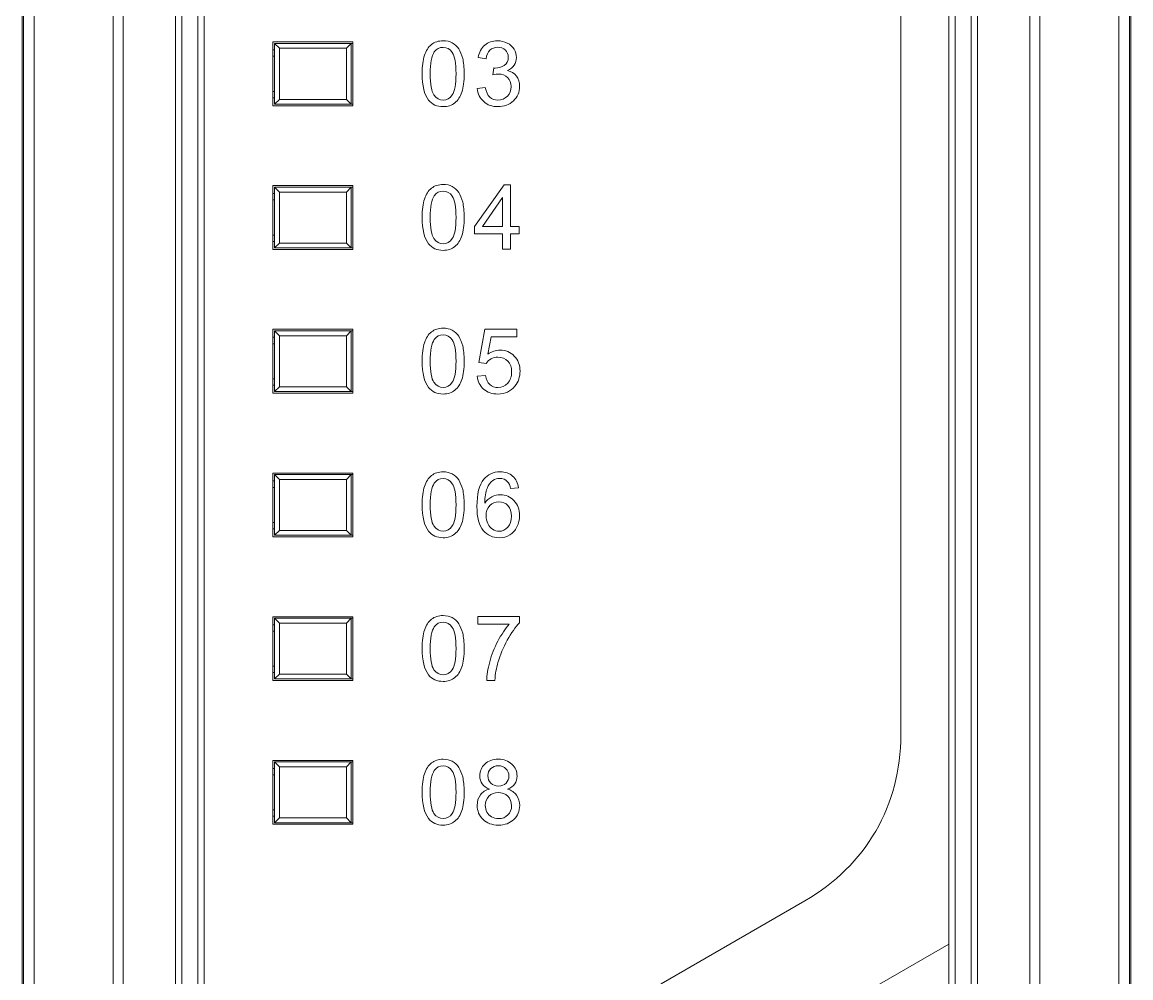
# Model space of a CAD drawing. Header units: millimetres. Extents: x 33157 to 59611, y -29750 to 1750.
# Drawn here: x 53865.92 to 53900.62, y -1940.39 to -1910.46 of the extents above; entities that cross this region are included whole.
import ezdxf

# ---------------------------------------------------------------- set-up
doc = ezdxf.new("R2010")
doc.units = ezdxf.units.MM
doc.layers.add('layer 1', color=7, linetype='Continuous', lineweight=18)

msp = doc.modelspace()

# ---------------------------------------------------------------- linework, layer by layer
at = {"layer": 'layer 1', "lineweight": 9}
for p, q in [((53865.916, -1882.832), (53865.916, -1981.332)), ((53900.616, -1882.832), (53900.616, -1981.332)), ((53865.954, -1883.496), (53865.954, -1980.668)), ((53866.296, -1883.496), (53866.296, -1980.668)), ((53900.237, -1883.496), (53900.237, -1980.668)), ((53900.579, -1883.496), (53900.579, -1980.668)), ((53868.763, -1887.813), (53868.763, -1976.351)), ((53869.079, -1887.813), (53869.079, -1976.351)), ((53897.454, -1887.813), (53897.454, -1976.351)), ((53897.77, -1887.813), (53897.77, -1976.351)), ((53870.716, -1888.082), (53870.716, -1976.082)), ((53870.916, -1888.082), (53870.916, -1976.082)), ((53871.416, -1888.082), (53871.416, -1976.082)), ((53871.616, -1888.082), (53871.616, -1976.082)), ((53894.916, -1888.082), (53894.916, -1976.082)), ((53895.116, -1888.082), (53895.116, -1976.082)), ((53895.616, -1888.082), (53895.616, -1976.082)), ((53895.816, -1888.082), (53895.816, -1976.082)), ((53873.766, -1911.082), (53873.766, -1913.082)), ((53873.816, -1911.132), (53873.816, -1913.032)), ((53876.216, -1911.132), (53876.216, -1913.032)), ((53876.266, -1911.082), (53876.266, -1913.082)), ((53873.966, -1911.282), (53873.966, -1912.882)), ((53876.066, -1911.282), (53876.066, -1912.882)), ((53873.766, -1915.582), (53873.766, -1917.582)), ((53873.816, -1915.632), (53873.816, -1917.532)), ((53873.966, -1915.782), (53873.966, -1917.382)), ((53876.066, -1915.782), (53876.066, -1917.382)), ((53876.216, -1915.632), (53876.216, -1917.532)), ((53876.266, -1915.582), (53876.266, -1917.582)), ((53873.766, -1920.082), (53873.766, -1922.082)), ((53873.816, -1920.132), (53873.816, -1922.032)), ((53873.966, -1920.282), (53873.966, -1921.882)), ((53876.066, -1920.282), (53876.066, -1921.882)), ((53876.216, -1920.132), (53876.216, -1922.032)), ((53876.266, -1920.082), (53876.266, -1922.082)), ((53873.766, -1924.582), (53873.766, -1926.582)), ((53873.816, -1924.632), (53873.816, -1926.532)), ((53873.966, -1924.782), (53873.966, -1926.382)), ((53876.066, -1924.782), (53876.066, -1926.382)), ((53876.216, -1924.632), (53876.216, -1926.532)), ((53876.266, -1924.582), (53876.266, -1926.582)), ((53873.766, -1929.082), (53873.766, -1931.082)), ((53873.816, -1929.132), (53873.816, -1931.032)), ((53873.966, -1929.282), (53873.966, -1930.882)), ((53876.066, -1929.282), (53876.066, -1930.882)), ((53876.216, -1929.132), (53876.216, -1931.032)), ((53876.266, -1929.082), (53876.266, -1931.082)), ((53873.766, -1933.582), (53873.766, -1935.582)), ((53873.816, -1933.632), (53873.816, -1935.532)), ((53873.966, -1933.782), (53873.966, -1935.382)), ((53876.066, -1933.782), (53876.066, -1935.382)), ((53876.216, -1933.632), (53876.216, -1935.532)), ((53876.266, -1933.582), (53876.266, -1935.582))]:
    msp.add_line(p, q, dxfattribs=at)
at = {"layer": 'layer 1'}
for points, knots in [([(53893.417, -1887.782), (53893.417, -1887.782), (53894.616, -1887.782), (53894.616, -1887.782), (53894.782, -1887.782), (53894.917, -1887.917), (53894.917, -1888.082), (53894.917, -1888.082), (53894.917, -1939.339), (53894.917, -1939.339), (53894.917, -1939.339), (53885.917, -1944.535), (53885.917, -1944.535), (53885.917, -1944.535), (53885.917, -1940.577), (53885.917, -1940.577), (53885.917, -1940.577), (53890.417, -1937.979), (53890.417, -1937.979), (53892.325, -1936.878), (53893.417, -1934.986), (53893.417, -1932.783), (53893.417, -1932.783), (53893.417, -1887.782), (53893.417, -1887.782)], [0, 0, 0, 0, 142131.698634, 142131.698634, 142131.698634, 284263.397267, 284263.397267, 284263.397267, 426395.095901, 426395.095901, 426395.095901, 568526.794534, 568526.794534, 568526.794534, 710658.493168, 710658.493168, 710658.493168, 852790.191801, 852790.191801, 852790.191801, 994921.890435, 994921.890435, 994921.890435, 1137053.589069, 1137053.589069, 1137053.589069, 1137053.589069]), ([(53878.435, -1912.078), (53878.435, -1911.839), (53878.459, -1911.646), (53878.508, -1911.501), (53878.558, -1911.354), (53878.63, -1911.242), (53878.727, -1911.163), (53878.824, -1911.085), (53878.946, -1911.046), (53879.092, -1911.046), (53879.201, -1911.046), (53879.296, -1911.067), (53879.378, -1911.111), (53879.46, -1911.155), (53879.527, -1911.218), (53879.58, -1911.3), (53879.633, -1911.382), (53879.674, -1911.482), (53879.704, -1911.6), (53879.735, -1911.718), (53879.75, -1911.878), (53879.75, -1912.078), (53879.75, -1912.315), (53879.725, -1912.507), (53879.677, -1912.653), (53879.629, -1912.799), (53879.556, -1912.911), (53879.459, -1912.99), (53879.362, -1913.069), (53879.24, -1913.109), (53879.092, -1913.109), (53878.898, -1913.109), (53878.745, -1913.04), (53878.634, -1912.901), (53878.501, -1912.732), (53878.435, -1912.457), (53878.435, -1912.078)], [0, 0, 0, 0, 138903.557073, 138903.557073, 138903.557073, 277807.114146, 277807.114146, 277807.114146, 416710.671219, 416710.671219, 416710.671219, 555614.228291, 555614.228291, 555614.228291, 694517.785364, 694517.785364, 694517.785364, 833421.342437, 833421.342437, 833421.342437, 972324.89951, 972324.89951, 972324.89951, 1111228.456583, 1111228.456583, 1111228.456583, 1250132.013656, 1250132.013656, 1250132.013656, 1389035.570728, 1389035.570728, 1389035.570728, 1527939.127801, 1527939.127801, 1527939.127801, 1666842.684874, 1666842.684874, 1666842.684874, 1666842.684874]), ([(53878.689, -1912.079), (53878.689, -1912.411), (53878.727, -1912.632), (53878.805, -1912.741), (53878.883, -1912.851), (53878.979, -1912.906), (53879.092, -1912.906), (53879.206, -1912.906), (53879.302, -1912.851), (53879.38, -1912.741), (53879.457, -1912.631), (53879.496, -1912.41), (53879.496, -1912.079), (53879.496, -1911.746), (53879.457, -1911.525), (53879.38, -1911.416), (53879.303, -1911.306), (53879.206, -1911.252), (53879.09, -1911.252), (53878.976, -1911.252), (53878.884, -1911.3), (53878.816, -1911.397), (53878.731, -1911.519), (53878.689, -1911.747), (53878.689, -1912.079)], [0, 0, 0, 0, 142136.987845, 142136.987845, 142136.987845, 284273.975691, 284273.975691, 284273.975691, 426410.963536, 426410.963536, 426410.963536, 568547.951381, 568547.951381, 568547.951381, 710684.939226, 710684.939226, 710684.939226, 852821.927072, 852821.927072, 852821.927072, 994958.914917, 994958.914917, 994958.914917, 1137095.902762, 1137095.902762, 1137095.902762, 1137095.902762]), ([(53880.161, -1912.539), (53880.161, -1912.539), (53880.41, -1912.505), (53880.41, -1912.505), (53880.438, -1912.646), (53880.486, -1912.748), (53880.554, -1912.81), (53880.623, -1912.872), (53880.706, -1912.903), (53880.806, -1912.903), (53880.923, -1912.903), (53881.022, -1912.862), (53881.102, -1912.781), (53881.182, -1912.701), (53881.222, -1912.6), (53881.222, -1912.481), (53881.222, -1912.367), (53881.185, -1912.273), (53881.11, -1912.199), (53881.036, -1912.125), (53880.942, -1912.088), (53880.826, -1912.088), (53880.779, -1912.088), (53880.721, -1912.097), (53880.651, -1912.115), (53880.651, -1912.115), (53880.679, -1911.898), (53880.679, -1911.898), (53880.695, -1911.9), (53880.709, -1911.901), (53880.719, -1911.901), (53880.825, -1911.901), (53880.92, -1911.873), (53881.005, -1911.818), (53881.09, -1911.763), (53881.132, -1911.678), (53881.132, -1911.564), (53881.132, -1911.473), (53881.101, -1911.398), (53881.039, -1911.338), (53880.978, -1911.279), (53880.898, -1911.249), (53880.801, -1911.249), (53880.704, -1911.249), (53880.624, -1911.28), (53880.559, -1911.341), (53880.495, -1911.402), (53880.453, -1911.494), (53880.435, -1911.616), (53880.435, -1911.616), (53880.187, -1911.571), (53880.187, -1911.571), (53880.217, -1911.404), (53880.286, -1911.275), (53880.394, -1911.183), (53880.501, -1911.091), (53880.635, -1911.046), (53880.795, -1911.046), (53880.905, -1911.046), (53881.006, -1911.069), (53881.099, -1911.117), (53881.192, -1911.164), (53881.263, -1911.228), (53881.312, -1911.31), (53881.362, -1911.392), (53881.386, -1911.478), (53881.386, -1911.57), (53881.386, -1911.657), (53881.362, -1911.736), (53881.316, -1911.807), (53881.269, -1911.879), (53881.199, -1911.936), (53881.108, -1911.978), (53881.227, -1912.005), (53881.32, -1912.063), (53881.386, -1912.15), (53881.452, -1912.236), (53881.485, -1912.345), (53881.485, -1912.476), (53881.485, -1912.652), (53881.42, -1912.802), (53881.292, -1912.925), (53881.163, -1913.048), (53881, -1913.109), (53880.804, -1913.109), (53880.626, -1913.109), (53880.479, -1913.056), (53880.362, -1912.95), (53880.244, -1912.844), (53880.178, -1912.707), (53880.161, -1912.539)], [0, 0, 0, 0, 135026.935471, 135026.935471, 135026.935471, 270053.870943, 270053.870943, 270053.870943, 405080.806414, 405080.806414, 405080.806414, 540107.741886, 540107.741886, 540107.741886, 675134.677357, 675134.677357, 675134.677357, 810161.612829, 810161.612829, 810161.612829, 945188.5483, 945188.5483, 945188.5483, 1080215.483772, 1080215.483772, 1080215.483772, 1215242.419243, 1215242.419243, 1215242.419243, 1350269.354715, 1350269.354715, 1350269.354715, 1485296.290186, 1485296.290186, 1485296.290186, 1620323.225658, 1620323.225658, 1620323.225658, 1755350.161129, 1755350.161129, 1755350.161129, 1890377.096601, 1890377.096601, 1890377.096601, 2025404.032072, 2025404.032072, 2025404.032072, 2160430.967543, 2160430.967543, 2160430.967543, 2295457.903015, 2295457.903015, 2295457.903015, 2430484.838486, 2430484.838486, 2430484.838486, 2565511.773958, 2565511.773958, 2565511.773958, 2700538.709429, 2700538.709429, 2700538.709429, 2835565.644901, 2835565.644901, 2835565.644901, 2970592.580372, 2970592.580372, 2970592.580372, 3105619.515844, 3105619.515844, 3105619.515844, 3240646.451315, 3240646.451315, 3240646.451315, 3375673.386787, 3375673.386787, 3375673.386787, 3510700.322258, 3510700.322258, 3510700.322258, 3645727.25773, 3645727.25773, 3645727.25773, 3780754.193201, 3780754.193201, 3780754.193201, 3915781.128673, 3915781.128673, 3915781.128673, 4050808.064144, 4050808.064144, 4050808.064144, 4050808.064144]), ([(53878.435, -1916.578), (53878.435, -1916.339), (53878.459, -1916.146), (53878.508, -1916.001), (53878.558, -1915.854), (53878.63, -1915.742), (53878.727, -1915.663), (53878.824, -1915.585), (53878.946, -1915.546), (53879.092, -1915.546), (53879.201, -1915.546), (53879.296, -1915.567), (53879.378, -1915.611), (53879.46, -1915.655), (53879.527, -1915.718), (53879.58, -1915.8), (53879.633, -1915.882), (53879.674, -1915.982), (53879.704, -1916.1), (53879.735, -1916.218), (53879.75, -1916.378), (53879.75, -1916.578), (53879.75, -1916.815), (53879.725, -1917.007), (53879.677, -1917.153), (53879.629, -1917.299), (53879.556, -1917.411), (53879.459, -1917.49), (53879.362, -1917.569), (53879.24, -1917.609), (53879.092, -1917.609), (53878.898, -1917.609), (53878.745, -1917.54), (53878.634, -1917.401), (53878.501, -1917.232), (53878.435, -1916.957), (53878.435, -1916.578)], [0, 0, 0, 0, 138909.533785, 138909.533785, 138909.533785, 277819.06757, 277819.06757, 277819.06757, 416728.601355, 416728.601355, 416728.601355, 555638.13514, 555638.13514, 555638.13514, 694547.668925, 694547.668925, 694547.668925, 833457.20271, 833457.20271, 833457.20271, 972366.736495, 972366.736495, 972366.736495, 1111276.27028, 1111276.27028, 1111276.27028, 1250185.804065, 1250185.804065, 1250185.804065, 1389095.33785, 1389095.33785, 1389095.33785, 1528004.871635, 1528004.871635, 1528004.871635, 1666914.40542, 1666914.40542, 1666914.40542, 1666914.40542]), ([(53878.689, -1916.579), (53878.689, -1916.911), (53878.727, -1917.132), (53878.805, -1917.241), (53878.883, -1917.351), (53878.979, -1917.406), (53879.092, -1917.406), (53879.206, -1917.406), (53879.302, -1917.351), (53879.38, -1917.241), (53879.457, -1917.131), (53879.496, -1916.91), (53879.496, -1916.579), (53879.496, -1916.246), (53879.457, -1916.025), (53879.38, -1915.916), (53879.303, -1915.806), (53879.206, -1915.752), (53879.09, -1915.752), (53878.976, -1915.752), (53878.884, -1915.8), (53878.816, -1915.897), (53878.731, -1916.019), (53878.689, -1916.247), (53878.689, -1916.579)], [0, 0, 0, 0, 142143.104072, 142143.104072, 142143.104072, 284286.208144, 284286.208144, 284286.208144, 426429.312216, 426429.312216, 426429.312216, 568572.416288, 568572.416288, 568572.416288, 710715.52036, 710715.52036, 710715.52036, 852858.624432, 852858.624432, 852858.624432, 995001.728504, 995001.728504, 995001.728504, 1137144.832576, 1137144.832576, 1137144.832576, 1137144.832576]), ([(53880.954, -1917.575), (53880.954, -1917.575), (53880.954, -1917.092), (53880.954, -1917.092), (53880.954, -1917.092), (53880.077, -1917.092), (53880.077, -1917.092), (53880.077, -1917.092), (53880.077, -1916.864), (53880.077, -1916.864), (53880.077, -1916.864), (53880.999, -1915.554), (53880.999, -1915.554), (53880.999, -1915.554), (53881.203, -1915.554), (53881.203, -1915.554), (53881.203, -1915.554), (53881.203, -1916.864), (53881.203, -1916.864), (53881.203, -1916.864), (53881.476, -1916.864), (53881.476, -1916.864), (53881.476, -1916.864), (53881.476, -1917.092), (53881.476, -1917.092), (53881.476, -1917.092), (53881.203, -1917.092), (53881.203, -1917.092), (53881.203, -1917.092), (53881.203, -1917.575), (53881.203, -1917.575), (53881.203, -1917.575), (53880.954, -1917.575), (53880.954, -1917.575)], [0, 0, 0, 0, 139412.540871, 139412.540871, 139412.540871, 278825.081742, 278825.081742, 278825.081742, 418237.622612, 418237.622612, 418237.622612, 557650.163483, 557650.163483, 557650.163483, 697062.704354, 697062.704354, 697062.704354, 836475.245225, 836475.245225, 836475.245225, 975887.786095, 975887.786095, 975887.786095, 1115300.326966, 1115300.326966, 1115300.326966, 1254712.867837, 1254712.867837, 1254712.867837, 1394125.408708, 1394125.408708, 1394125.408708, 1533537.949578, 1533537.949578, 1533537.949578, 1533537.949578]), ([(53880.954, -1916.864), (53880.954, -1916.864), (53880.954, -1915.955), (53880.954, -1915.955), (53880.954, -1915.955), (53880.321, -1916.864), (53880.321, -1916.864), (53880.321, -1916.864), (53880.954, -1916.864), (53880.954, -1916.864)], [0, 0, 0, 0, 157988.131247, 157988.131247, 157988.131247, 315976.262494, 315976.262494, 315976.262494, 473964.393741, 473964.393741, 473964.393741, 473964.393741]), ([(53878.435, -1921.078), (53878.435, -1920.839), (53878.459, -1920.646), (53878.508, -1920.501), (53878.558, -1920.354), (53878.63, -1920.242), (53878.727, -1920.163), (53878.824, -1920.085), (53878.946, -1920.046), (53879.092, -1920.046), (53879.201, -1920.046), (53879.296, -1920.067), (53879.378, -1920.111), (53879.46, -1920.155), (53879.527, -1920.218), (53879.58, -1920.3), (53879.633, -1920.382), (53879.674, -1920.482), (53879.704, -1920.6), (53879.735, -1920.718), (53879.75, -1920.878), (53879.75, -1921.078), (53879.75, -1921.315), (53879.725, -1921.507), (53879.677, -1921.653), (53879.629, -1921.799), (53879.556, -1921.911), (53879.459, -1921.99), (53879.362, -1922.069), (53879.24, -1922.109), (53879.092, -1922.109), (53878.898, -1922.109), (53878.745, -1922.04), (53878.634, -1921.901), (53878.501, -1921.732), (53878.435, -1921.457), (53878.435, -1921.078)], [0, 0, 0, 0, 138915.511137, 138915.511137, 138915.511137, 277831.022274, 277831.022274, 277831.022274, 416746.533411, 416746.533411, 416746.533411, 555662.044548, 555662.044548, 555662.044548, 694577.555684, 694577.555684, 694577.555684, 833493.066821, 833493.066821, 833493.066821, 972408.577958, 972408.577958, 972408.577958, 1111324.089095, 1111324.089095, 1111324.089095, 1250239.600232, 1250239.600232, 1250239.600232, 1389155.111369, 1389155.111369, 1389155.111369, 1528070.622506, 1528070.622506, 1528070.622506, 1666986.133643, 1666986.133643, 1666986.133643, 1666986.133643]), ([(53878.689, -1921.079), (53878.689, -1921.411), (53878.727, -1921.632), (53878.805, -1921.741), (53878.883, -1921.851), (53878.979, -1921.906), (53879.092, -1921.906), (53879.206, -1921.906), (53879.302, -1921.851), (53879.38, -1921.741), (53879.457, -1921.631), (53879.496, -1921.41), (53879.496, -1921.079), (53879.496, -1920.746), (53879.457, -1920.525), (53879.38, -1920.416), (53879.303, -1920.306), (53879.206, -1920.252), (53879.09, -1920.252), (53878.976, -1920.252), (53878.884, -1920.3), (53878.816, -1920.397), (53878.731, -1920.519), (53878.689, -1920.747), (53878.689, -1921.079)], [0, 0, 0, 0, 142149.220954, 142149.220954, 142149.220954, 284298.441909, 284298.441909, 284298.441909, 426447.662863, 426447.662863, 426447.662863, 568596.883817, 568596.883817, 568596.883817, 710746.104771, 710746.104771, 710746.104771, 852895.325726, 852895.325726, 852895.325726, 995044.54668, 995044.54668, 995044.54668, 1137193.767634, 1137193.767634, 1137193.767634, 1137193.767634]), ([(53880.161, -1921.544), (53880.161, -1921.544), (53880.421, -1921.525), (53880.421, -1921.525), (53880.44, -1921.651), (53880.485, -1921.746), (53880.554, -1921.81), (53880.624, -1921.874), (53880.709, -1921.906), (53880.809, -1921.906), (53880.93, -1921.906), (53881.031, -1921.86), (53881.114, -1921.771), (53881.196, -1921.68), (53881.236, -1921.561), (53881.236, -1921.412), (53881.236, -1921.271), (53881.197, -1921.159), (53881.119, -1921.077), (53881.04, -1920.995), (53880.936, -1920.955), (53880.807, -1920.955), (53880.727, -1920.955), (53880.655, -1920.973), (53880.591, -1921.01), (53880.527, -1921.046), (53880.477, -1921.094), (53880.441, -1921.152), (53880.441, -1921.152), (53880.206, -1921.118), (53880.206, -1921.118), (53880.206, -1921.118), (53880.401, -1920.08), (53880.401, -1920.08), (53880.401, -1920.08), (53881.403, -1920.08), (53881.403, -1920.08), (53881.403, -1920.08), (53881.403, -1920.317), (53881.403, -1920.317), (53881.403, -1920.317), (53880.599, -1920.317), (53880.599, -1920.317), (53880.599, -1920.317), (53880.491, -1920.862), (53880.491, -1920.862), (53880.612, -1920.777), (53880.739, -1920.734), (53880.872, -1920.734), (53881.048, -1920.734), (53881.196, -1920.796), (53881.317, -1920.918), (53881.438, -1921.04), (53881.499, -1921.197), (53881.499, -1921.389), (53881.499, -1921.572), (53881.446, -1921.73), (53881.339, -1921.863), (53881.21, -1922.027), (53881.033, -1922.109), (53880.809, -1922.109), (53880.626, -1922.109), (53880.476, -1922.057), (53880.36, -1921.954), (53880.244, -1921.851), (53880.178, -1921.715), (53880.161, -1921.544)], [0, 0, 0, 0, 135979.169484, 135979.169484, 135979.169484, 271958.338967, 271958.338967, 271958.338967, 407937.508451, 407937.508451, 407937.508451, 543916.677934, 543916.677934, 543916.677934, 679895.847418, 679895.847418, 679895.847418, 815875.016901, 815875.016901, 815875.016901, 951854.186385, 951854.186385, 951854.186385, 1087833.355868, 1087833.355868, 1087833.355868, 1223812.525352, 1223812.525352, 1223812.525352, 1359791.694835, 1359791.694835, 1359791.694835, 1495770.864319, 1495770.864319, 1495770.864319, 1631750.033802, 1631750.033802, 1631750.033802, 1767729.203286, 1767729.203286, 1767729.203286, 1903708.372769, 1903708.372769, 1903708.372769, 2039687.542253, 2039687.542253, 2039687.542253, 2175666.711736, 2175666.711736, 2175666.711736, 2311645.88122, 2311645.88122, 2311645.88122, 2447625.050703, 2447625.050703, 2447625.050703, 2583604.220187, 2583604.220187, 2583604.220187, 2719583.38967, 2719583.38967, 2719583.38967, 2855562.559154, 2855562.559154, 2855562.559154, 2991541.728638, 2991541.728638, 2991541.728638, 2991541.728638]), ([(53878.435, -1925.578), (53878.435, -1925.339), (53878.459, -1925.146), (53878.508, -1925.001), (53878.558, -1924.854), (53878.63, -1924.742), (53878.727, -1924.663), (53878.824, -1924.585), (53878.946, -1924.546), (53879.092, -1924.546), (53879.201, -1924.546), (53879.296, -1924.567), (53879.378, -1924.611), (53879.46, -1924.655), (53879.527, -1924.718), (53879.58, -1924.8), (53879.633, -1924.882), (53879.674, -1924.982), (53879.704, -1925.1), (53879.735, -1925.218), (53879.75, -1925.378), (53879.75, -1925.578), (53879.75, -1925.815), (53879.725, -1926.007), (53879.677, -1926.153), (53879.629, -1926.299), (53879.556, -1926.411), (53879.459, -1926.49), (53879.362, -1926.569), (53879.24, -1926.609), (53879.092, -1926.609), (53878.898, -1926.609), (53878.745, -1926.54), (53878.634, -1926.401), (53878.501, -1926.232), (53878.435, -1925.957), (53878.435, -1925.578)], [0, 0, 0, 0, 138921.489128, 138921.489128, 138921.489128, 277842.978257, 277842.978257, 277842.978257, 416764.467385, 416764.467385, 416764.467385, 555685.956514, 555685.956514, 555685.956514, 694607.445642, 694607.445642, 694607.445642, 833528.934771, 833528.934771, 833528.934771, 972450.423899, 972450.423899, 972450.423899, 1111371.913028, 1111371.913028, 1111371.913028, 1250293.402156, 1250293.402156, 1250293.402156, 1389214.891284, 1389214.891284, 1389214.891284, 1528136.380413, 1528136.380413, 1528136.380413, 1667057.869541, 1667057.869541, 1667057.869541, 1667057.869541]), ([(53878.689, -1925.579), (53878.689, -1925.911), (53878.727, -1926.132), (53878.805, -1926.241), (53878.883, -1926.351), (53878.979, -1926.406), (53879.092, -1926.406), (53879.206, -1926.406), (53879.302, -1926.351), (53879.38, -1926.241), (53879.457, -1926.131), (53879.496, -1925.91), (53879.496, -1925.579), (53879.496, -1925.246), (53879.457, -1925.025), (53879.38, -1924.916), (53879.303, -1924.806), (53879.206, -1924.752), (53879.09, -1924.752), (53878.976, -1924.752), (53878.884, -1924.8), (53878.816, -1924.897), (53878.731, -1925.019), (53878.689, -1925.247), (53878.689, -1925.579)], [0, 0, 0, 0, 142155.338492, 142155.338492, 142155.338492, 284310.676984, 284310.676984, 284310.676984, 426466.015476, 426466.015476, 426466.015476, 568621.353967, 568621.353967, 568621.353967, 710776.692459, 710776.692459, 710776.692459, 852932.030951, 852932.030951, 852932.030951, 995087.369443, 995087.369443, 995087.369443, 1137242.707935, 1137242.707935, 1137242.707935, 1137242.707935]), ([(53881.451, -1925.048), (53881.451, -1925.048), (53881.205, -1925.068), (53881.205, -1925.068), (53881.183, -1924.971), (53881.152, -1924.9), (53881.111, -1924.855), (53881.044, -1924.784), (53880.96, -1924.749), (53880.862, -1924.749), (53880.782, -1924.749), (53880.712, -1924.771), (53880.651, -1924.815), (53880.573, -1924.872), (53880.512, -1924.955), (53880.466, -1925.064), (53880.421, -1925.174), (53880.397, -1925.329), (53880.395, -1925.531), (53880.455, -1925.44), (53880.529, -1925.373), (53880.615, -1925.329), (53880.702, -1925.285), (53880.792, -1925.263), (53880.887, -1925.263), (53881.053, -1925.263), (53881.194, -1925.324), (53881.31, -1925.446), (53881.426, -1925.567), (53881.485, -1925.725), (53881.485, -1925.918), (53881.485, -1926.045), (53881.458, -1926.162), (53881.403, -1926.272), (53881.348, -1926.381), (53881.273, -1926.464), (53881.177, -1926.522), (53881.082, -1926.58), (53880.973, -1926.609), (53880.852, -1926.609), (53880.645, -1926.609), (53880.476, -1926.533), (53880.346, -1926.381), (53880.215, -1926.229), (53880.15, -1925.978), (53880.15, -1925.629), (53880.15, -1925.239), (53880.222, -1924.955), (53880.367, -1924.777), (53880.493, -1924.623), (53880.663, -1924.546), (53880.877, -1924.546), (53881.036, -1924.546), (53881.166, -1924.59), (53881.268, -1924.679), (53881.37, -1924.768), (53881.431, -1924.891), (53881.451, -1925.048)], [0, 0, 0, 0, 136491.864028, 136491.864028, 136491.864028, 272983.728057, 272983.728057, 272983.728057, 409475.592085, 409475.592085, 409475.592085, 545967.456114, 545967.456114, 545967.456114, 682459.320142, 682459.320142, 682459.320142, 818951.184171, 818951.184171, 818951.184171, 955443.048199, 955443.048199, 955443.048199, 1091934.912228, 1091934.912228, 1091934.912228, 1228426.776256, 1228426.776256, 1228426.776256, 1364918.640285, 1364918.640285, 1364918.640285, 1501410.504313, 1501410.504313, 1501410.504313, 1637902.368342, 1637902.368342, 1637902.368342, 1774394.23237, 1774394.23237, 1774394.23237, 1910886.096398, 1910886.096398, 1910886.096398, 2047377.960427, 2047377.960427, 2047377.960427, 2183869.824455, 2183869.824455, 2183869.824455, 2320361.688484, 2320361.688484, 2320361.688484, 2456853.552512, 2456853.552512, 2456853.552512, 2593345.416541, 2593345.416541, 2593345.416541, 2593345.416541]), ([(53880.435, -1925.92), (53880.435, -1926.006), (53880.453, -1926.088), (53880.489, -1926.166), (53880.526, -1926.244), (53880.577, -1926.303), (53880.641, -1926.344), (53880.706, -1926.385), (53880.775, -1926.406), (53880.847, -1926.406), (53880.953, -1926.406), (53881.044, -1926.363), (53881.118, -1926.279), (53881.193, -1926.194), (53881.231, -1926.079), (53881.231, -1925.934), (53881.231, -1925.794), (53881.194, -1925.684), (53881.12, -1925.604), (53881.046, -1925.523), (53880.952, -1925.483), (53880.838, -1925.483), (53880.726, -1925.483), (53880.63, -1925.523), (53880.552, -1925.604), (53880.474, -1925.684), (53880.435, -1925.789), (53880.435, -1925.92)], [0, 0, 0, 0, 140974.985292, 140974.985292, 140974.985292, 281949.970584, 281949.970584, 281949.970584, 422924.955877, 422924.955877, 422924.955877, 563899.941169, 563899.941169, 563899.941169, 704874.926461, 704874.926461, 704874.926461, 845849.911753, 845849.911753, 845849.911753, 986824.897045, 986824.897045, 986824.897045, 1127799.882338, 1127799.882338, 1127799.882338, 1268774.86763, 1268774.86763, 1268774.86763, 1268774.86763]), ([(53878.435, -1930.078), (53878.435, -1929.839), (53878.459, -1929.646), (53878.508, -1929.501), (53878.558, -1929.354), (53878.63, -1929.242), (53878.727, -1929.163), (53878.824, -1929.085), (53878.946, -1929.046), (53879.092, -1929.046), (53879.201, -1929.046), (53879.296, -1929.067), (53879.378, -1929.111), (53879.46, -1929.155), (53879.527, -1929.218), (53879.58, -1929.3), (53879.633, -1929.382), (53879.674, -1929.482), (53879.704, -1929.6), (53879.735, -1929.718), (53879.75, -1929.878), (53879.75, -1930.078), (53879.75, -1930.315), (53879.725, -1930.507), (53879.677, -1930.653), (53879.629, -1930.799), (53879.556, -1930.911), (53879.459, -1930.99), (53879.362, -1931.069), (53879.24, -1931.109), (53879.092, -1931.109), (53878.898, -1931.109), (53878.745, -1931.04), (53878.634, -1930.901), (53878.501, -1930.732), (53878.435, -1930.457), (53878.435, -1930.078)], [0, 0, 0, 0, 138927.46776, 138927.46776, 138927.46776, 277854.935519, 277854.935519, 277854.935519, 416782.403279, 416782.403279, 416782.403279, 555709.871038, 555709.871038, 555709.871038, 694637.338798, 694637.338798, 694637.338798, 833564.806557, 833564.806557, 833564.806557, 972492.274317, 972492.274317, 972492.274317, 1111419.742077, 1111419.742077, 1111419.742077, 1250347.209836, 1250347.209836, 1250347.209836, 1389274.677596, 1389274.677596, 1389274.677596, 1528202.145355, 1528202.145355, 1528202.145355, 1667129.613115, 1667129.613115, 1667129.613115, 1667129.613115]), ([(53878.689, -1930.079), (53878.689, -1930.411), (53878.727, -1930.632), (53878.805, -1930.741), (53878.883, -1930.851), (53878.979, -1930.906), (53879.092, -1930.906), (53879.206, -1930.906), (53879.302, -1930.851), (53879.38, -1930.741), (53879.457, -1930.631), (53879.496, -1930.41), (53879.496, -1930.079), (53879.496, -1929.746), (53879.457, -1929.525), (53879.38, -1929.416), (53879.303, -1929.306), (53879.206, -1929.252), (53879.09, -1929.252), (53878.976, -1929.252), (53878.884, -1929.3), (53878.816, -1929.397), (53878.731, -1929.519), (53878.689, -1929.747), (53878.689, -1930.079)], [0, 0, 0, 0, 142161.456685, 142161.456685, 142161.456685, 284322.913369, 284322.913369, 284322.913369, 426484.370054, 426484.370054, 426484.370054, 568645.826739, 568645.826739, 568645.826739, 710807.283424, 710807.283424, 710807.283424, 852968.740108, 852968.740108, 852968.740108, 995130.196793, 995130.196793, 995130.196793, 1137291.653478, 1137291.653478, 1137291.653478, 1137291.653478]), ([(53880.175, -1929.317), (53880.175, -1929.317), (53880.175, -1929.08), (53880.175, -1929.08), (53880.175, -1929.08), (53881.482, -1929.08), (53881.482, -1929.08), (53881.482, -1929.08), (53881.482, -1929.272), (53881.482, -1929.272), (53881.354, -1929.408), (53881.226, -1929.59), (53881.1, -1929.818), (53880.973, -1930.045), (53880.876, -1930.279), (53880.807, -1930.519), (53880.757, -1930.688), (53880.725, -1930.874), (53880.712, -1931.075), (53880.712, -1931.075), (53880.458, -1931.075), (53880.458, -1931.075), (53880.46, -1930.916), (53880.491, -1930.724), (53880.551, -1930.498), (53880.611, -1930.273), (53880.696, -1930.055), (53880.807, -1929.846), (53880.919, -1929.637), (53881.037, -1929.46), (53881.163, -1929.317), (53881.163, -1929.317), (53880.175, -1929.317), (53880.175, -1929.317)], [0, 0, 0, 0, 139429.850989, 139429.850989, 139429.850989, 278859.701978, 278859.701978, 278859.701978, 418289.552966, 418289.552966, 418289.552966, 557719.403955, 557719.403955, 557719.403955, 697149.254944, 697149.254944, 697149.254944, 836579.105933, 836579.105933, 836579.105933, 976008.956922, 976008.956922, 976008.956922, 1115438.807911, 1115438.807911, 1115438.807911, 1254868.658899, 1254868.658899, 1254868.658899, 1394298.509888, 1394298.509888, 1394298.509888, 1533728.360877, 1533728.360877, 1533728.360877, 1533728.360877]), ([(53878.435, -1934.578), (53878.435, -1934.339), (53878.459, -1934.146), (53878.508, -1934.001), (53878.558, -1933.854), (53878.63, -1933.742), (53878.727, -1933.663), (53878.824, -1933.585), (53878.946, -1933.546), (53879.092, -1933.546), (53879.201, -1933.546), (53879.296, -1933.567), (53879.378, -1933.611), (53879.46, -1933.655), (53879.527, -1933.718), (53879.58, -1933.8), (53879.633, -1933.882), (53879.674, -1933.982), (53879.704, -1934.1), (53879.735, -1934.218), (53879.75, -1934.378), (53879.75, -1934.578), (53879.75, -1934.815), (53879.725, -1935.007), (53879.677, -1935.153), (53879.629, -1935.299), (53879.556, -1935.411), (53879.459, -1935.49), (53879.362, -1935.569), (53879.24, -1935.609), (53879.092, -1935.609), (53878.898, -1935.609), (53878.745, -1935.54), (53878.634, -1935.401), (53878.501, -1935.232), (53878.435, -1934.957), (53878.435, -1934.578)], [0, 0, 0, 0, 138933.44703, 138933.44703, 138933.44703, 277866.89406, 277866.89406, 277866.89406, 416800.341091, 416800.341091, 416800.341091, 555733.788121, 555733.788121, 555733.788121, 694667.235151, 694667.235151, 694667.235151, 833600.682181, 833600.682181, 833600.682181, 972534.129211, 972534.129211, 972534.129211, 1111467.576242, 1111467.576242, 1111467.576242, 1250401.023272, 1250401.023272, 1250401.023272, 1389334.470302, 1389334.470302, 1389334.470302, 1528267.917332, 1528267.917332, 1528267.917332, 1667201.364362, 1667201.364362, 1667201.364362, 1667201.364362]), ([(53878.689, -1934.579), (53878.689, -1934.911), (53878.727, -1935.132), (53878.805, -1935.241), (53878.883, -1935.351), (53878.979, -1935.406), (53879.092, -1935.406), (53879.206, -1935.406), (53879.302, -1935.351), (53879.38, -1935.241), (53879.457, -1935.131), (53879.496, -1934.91), (53879.496, -1934.579), (53879.496, -1934.246), (53879.457, -1934.025), (53879.38, -1933.916), (53879.303, -1933.806), (53879.206, -1933.752), (53879.09, -1933.752), (53878.976, -1933.752), (53878.884, -1933.8), (53878.816, -1933.897), (53878.731, -1934.019), (53878.689, -1934.247), (53878.689, -1934.579)], [0, 0, 0, 0, 142167.575533, 142167.575533, 142167.575533, 284335.151066, 284335.151066, 284335.151066, 426502.726599, 426502.726599, 426502.726599, 568670.302131, 568670.302131, 568670.302131, 710837.877664, 710837.877664, 710837.877664, 853005.453197, 853005.453197, 853005.453197, 995173.02873, 995173.02873, 995173.02873, 1137340.604263, 1137340.604263, 1137340.604263, 1137340.604263]), ([(53880.544, -1934.479), (53880.441, -1934.442), (53880.364, -1934.388), (53880.315, -1934.318), (53880.265, -1934.248), (53880.24, -1934.164), (53880.24, -1934.067), (53880.24, -1933.92), (53880.293, -1933.796), (53880.398, -1933.696), (53880.504, -1933.596), (53880.644, -1933.546), (53880.82, -1933.546), (53880.996, -1933.546), (53881.138, -1933.597), (53881.245, -1933.7), (53881.352, -1933.802), (53881.406, -1933.927), (53881.406, -1934.074), (53881.406, -1934.168), (53881.381, -1934.249), (53881.332, -1934.319), (53881.283, -1934.388), (53881.209, -1934.442), (53881.109, -1934.479), (53881.233, -1934.52), (53881.326, -1934.585), (53881.391, -1934.675), (53881.455, -1934.765), (53881.488, -1934.872), (53881.488, -1934.997), (53881.488, -1935.17), (53881.426, -1935.315), (53881.305, -1935.432), (53881.182, -1935.55), (53881.022, -1935.609), (53880.823, -1935.609), (53880.624, -1935.609), (53880.464, -1935.55), (53880.341, -1935.432), (53880.22, -1935.314), (53880.158, -1935.167), (53880.158, -1934.99), (53880.158, -1934.859), (53880.192, -1934.749), (53880.259, -1934.661), (53880.325, -1934.572), (53880.42, -1934.511), (53880.544, -1934.479)], [0, 0, 0, 0, 137320.946314, 137320.946314, 137320.946314, 274641.892627, 274641.892627, 274641.892627, 411962.838941, 411962.838941, 411962.838941, 549283.785254, 549283.785254, 549283.785254, 686604.731568, 686604.731568, 686604.731568, 823925.677881, 823925.677881, 823925.677881, 961246.624195, 961246.624195, 961246.624195, 1098567.570508, 1098567.570508, 1098567.570508, 1235888.516822, 1235888.516822, 1235888.516822, 1373209.463135, 1373209.463135, 1373209.463135, 1510530.409449, 1510530.409449, 1510530.409449, 1647851.355762, 1647851.355762, 1647851.355762, 1785172.302076, 1785172.302076, 1785172.302076, 1922493.248389, 1922493.248389, 1922493.248389, 2059814.194703, 2059814.194703, 2059814.194703, 2197135.141016, 2197135.141016, 2197135.141016, 2197135.141016]), ([(53880.494, -1934.058), (53880.494, -1934.154), (53880.525, -1934.232), (53880.585, -1934.293), (53880.647, -1934.353), (53880.727, -1934.384), (53880.826, -1934.384), (53880.922, -1934.384), (53881, -1934.354), (53881.061, -1934.294), (53881.122, -1934.233), (53881.152, -1934.16), (53881.152, -1934.072), (53881.152, -1933.981), (53881.121, -1933.904), (53881.058, -1933.842), (53880.996, -1933.78), (53880.918, -1933.749), (53880.823, -1933.749), (53880.728, -1933.749), (53880.649, -1933.78), (53880.587, -1933.84), (53880.525, -1933.901), (53880.494, -1933.973), (53880.494, -1934.058)], [0, 0, 0, 0, 142172.226981, 142172.226981, 142172.226981, 284344.453962, 284344.453962, 284344.453962, 426516.680943, 426516.680943, 426516.680943, 568688.907924, 568688.907924, 568688.907924, 710861.134904, 710861.134904, 710861.134904, 853033.361885, 853033.361885, 853033.361885, 995205.588866, 995205.588866, 995205.588866, 1137377.815847, 1137377.815847, 1137377.815847, 1137377.815847]), ([(53880.412, -1934.992), (53880.412, -1935.063), (53880.429, -1935.131), (53880.462, -1935.198), (53880.495, -1935.264), (53880.545, -1935.315), (53880.611, -1935.351), (53880.678, -1935.387), (53880.749, -1935.406), (53880.825, -1935.406), (53880.944, -1935.406), (53881.042, -1935.368), (53881.119, -1935.291), (53881.196, -1935.215), (53881.234, -1935.118), (53881.234, -1935.001), (53881.234, -1934.881), (53881.194, -1934.782), (53881.116, -1934.704), (53881.037, -1934.626), (53880.937, -1934.587), (53880.817, -1934.587), (53880.699, -1934.587), (53880.603, -1934.626), (53880.527, -1934.703), (53880.45, -1934.78), (53880.412, -1934.876), (53880.412, -1934.992)], [0, 0, 0, 0, 140986.721155, 140986.721155, 140986.721155, 281973.442311, 281973.442311, 281973.442311, 422960.163466, 422960.163466, 422960.163466, 563946.884622, 563946.884622, 563946.884622, 704933.605777, 704933.605777, 704933.605777, 845920.326933, 845920.326933, 845920.326933, 986907.048088, 986907.048088, 986907.048088, 1127893.769244, 1127893.769244, 1127893.769244, 1268880.490399, 1268880.490399, 1268880.490399, 1268880.490399])]:
    msp.add_open_spline(points, degree=3, knots=knots, dxfattribs=at)
at = {"layer": 'layer 1', "lineweight": 9}
for points in [[(53876.266, -1911.082), (53876.266, -1911.082), (53873.766, -1911.082), (53873.766, -1911.082)], [(53873.816, -1911.132), (53873.816, -1911.132), (53876.266, -1911.132), (53876.266, -1911.132)], [(53873.816, -1911.132), (53873.816, -1911.132), (53873.966, -1911.282), (53873.966, -1911.282)], [(53876.216, -1911.132), (53876.216, -1911.132), (53876.066, -1911.282), (53876.066, -1911.282)], [(53873.816, -1911.332), (53873.816, -1911.332), (53873.766, -1911.332), (53873.766, -1911.332)], [(53873.816, -1911.532), (53873.816, -1911.532), (53873.766, -1911.532), (53873.766, -1911.532)], [(53876.066, -1911.282), (53876.066, -1911.282), (53873.966, -1911.282), (53873.966, -1911.282)], [(53873.766, -1912.632), (53873.766, -1912.632), (53873.816, -1912.632), (53873.816, -1912.632)], [(53873.766, -1912.832), (53873.766, -1912.832), (53873.816, -1912.832), (53873.816, -1912.832)], [(53873.816, -1913.032), (53873.816, -1913.032), (53873.966, -1912.882), (53873.966, -1912.882)], [(53873.966, -1912.882), (53873.966, -1912.882), (53876.066, -1912.882), (53876.066, -1912.882)], [(53876.216, -1913.032), (53876.216, -1913.032), (53876.066, -1912.882), (53876.066, -1912.882)], [(53873.766, -1913.082), (53873.766, -1913.082), (53876.266, -1913.082), (53876.266, -1913.082)], [(53873.816, -1913.032), (53873.816, -1913.032), (53876.266, -1913.032), (53876.266, -1913.032)], [(53876.266, -1915.582), (53876.266, -1915.582), (53873.766, -1915.582), (53873.766, -1915.582)], [(53873.816, -1915.632), (53873.816, -1915.632), (53876.266, -1915.632), (53876.266, -1915.632)], [(53873.816, -1915.632), (53873.816, -1915.632), (53873.966, -1915.782), (53873.966, -1915.782)], [(53876.066, -1915.782), (53876.066, -1915.782), (53873.966, -1915.782), (53873.966, -1915.782)], [(53876.216, -1915.632), (53876.216, -1915.632), (53876.066, -1915.782), (53876.066, -1915.782)], [(53873.816, -1915.832), (53873.816, -1915.832), (53873.766, -1915.832), (53873.766, -1915.832)], [(53873.816, -1916.032), (53873.816, -1916.032), (53873.766, -1916.032), (53873.766, -1916.032)], [(53873.766, -1917.132), (53873.766, -1917.132), (53873.816, -1917.132), (53873.816, -1917.132)], [(53873.766, -1917.332), (53873.766, -1917.332), (53873.816, -1917.332), (53873.816, -1917.332)], [(53873.816, -1917.532), (53873.816, -1917.532), (53873.966, -1917.382), (53873.966, -1917.382)], [(53873.966, -1917.382), (53873.966, -1917.382), (53876.066, -1917.382), (53876.066, -1917.382)], [(53876.216, -1917.532), (53876.216, -1917.532), (53876.066, -1917.382), (53876.066, -1917.382)], [(53873.766, -1917.582), (53873.766, -1917.582), (53876.266, -1917.582), (53876.266, -1917.582)], [(53873.816, -1917.532), (53873.816, -1917.532), (53876.266, -1917.532), (53876.266, -1917.532)], [(53876.266, -1920.082), (53876.266, -1920.082), (53873.766, -1920.082), (53873.766, -1920.082)], [(53873.816, -1920.132), (53873.816, -1920.132), (53876.266, -1920.132), (53876.266, -1920.132)], [(53873.816, -1920.132), (53873.816, -1920.132), (53873.966, -1920.282), (53873.966, -1920.282)], [(53876.066, -1920.282), (53876.066, -1920.282), (53873.966, -1920.282), (53873.966, -1920.282)], [(53876.216, -1920.132), (53876.216, -1920.132), (53876.066, -1920.282), (53876.066, -1920.282)], [(53873.816, -1920.332), (53873.816, -1920.332), (53873.766, -1920.332), (53873.766, -1920.332)], [(53873.816, -1920.532), (53873.816, -1920.532), (53873.766, -1920.532), (53873.766, -1920.532)], [(53873.766, -1921.632), (53873.766, -1921.632), (53873.816, -1921.632), (53873.816, -1921.632)], [(53873.766, -1921.832), (53873.766, -1921.832), (53873.816, -1921.832), (53873.816, -1921.832)], [(53873.816, -1922.032), (53873.816, -1922.032), (53876.266, -1922.032), (53876.266, -1922.032)], [(53873.816, -1922.032), (53873.816, -1922.032), (53873.966, -1921.882), (53873.966, -1921.882)], [(53873.966, -1921.882), (53873.966, -1921.882), (53876.066, -1921.882), (53876.066, -1921.882)], [(53876.216, -1922.032), (53876.216, -1922.032), (53876.066, -1921.882), (53876.066, -1921.882)], [(53873.766, -1922.082), (53873.766, -1922.082), (53876.266, -1922.082), (53876.266, -1922.082)], [(53876.266, -1924.582), (53876.266, -1924.582), (53873.766, -1924.582), (53873.766, -1924.582)], [(53873.816, -1924.632), (53873.816, -1924.632), (53876.266, -1924.632), (53876.266, -1924.632)], [(53873.816, -1924.632), (53873.816, -1924.632), (53873.966, -1924.782), (53873.966, -1924.782)], [(53876.066, -1924.782), (53876.066, -1924.782), (53873.966, -1924.782), (53873.966, -1924.782)], [(53876.216, -1924.632), (53876.216, -1924.632), (53876.066, -1924.782), (53876.066, -1924.782)], [(53873.816, -1924.832), (53873.816, -1924.832), (53873.766, -1924.832), (53873.766, -1924.832)], [(53873.816, -1925.032), (53873.816, -1925.032), (53873.766, -1925.032), (53873.766, -1925.032)], [(53873.766, -1926.132), (53873.766, -1926.132), (53873.816, -1926.132), (53873.816, -1926.132)], [(53873.766, -1926.332), (53873.766, -1926.332), (53873.816, -1926.332), (53873.816, -1926.332)], [(53873.816, -1926.532), (53873.816, -1926.532), (53876.266, -1926.532), (53876.266, -1926.532)], [(53873.816, -1926.532), (53873.816, -1926.532), (53873.966, -1926.382), (53873.966, -1926.382)], [(53873.966, -1926.382), (53873.966, -1926.382), (53876.066, -1926.382), (53876.066, -1926.382)], [(53876.216, -1926.532), (53876.216, -1926.532), (53876.066, -1926.382), (53876.066, -1926.382)], [(53873.766, -1926.582), (53873.766, -1926.582), (53876.266, -1926.582), (53876.266, -1926.582)], [(53876.266, -1929.082), (53876.266, -1929.082), (53873.766, -1929.082), (53873.766, -1929.082)], [(53873.816, -1929.132), (53873.816, -1929.132), (53876.266, -1929.132), (53876.266, -1929.132)], [(53873.816, -1929.132), (53873.816, -1929.132), (53873.966, -1929.282), (53873.966, -1929.282)], [(53876.066, -1929.282), (53876.066, -1929.282), (53873.966, -1929.282), (53873.966, -1929.282)], [(53876.216, -1929.132), (53876.216, -1929.132), (53876.066, -1929.282), (53876.066, -1929.282)], [(53873.816, -1929.332), (53873.816, -1929.332), (53873.766, -1929.332), (53873.766, -1929.332)], [(53873.816, -1929.532), (53873.816, -1929.532), (53873.766, -1929.532), (53873.766, -1929.532)], [(53873.766, -1930.632), (53873.766, -1930.632), (53873.816, -1930.632), (53873.816, -1930.632)], [(53873.766, -1930.832), (53873.766, -1930.832), (53873.816, -1930.832), (53873.816, -1930.832)], [(53873.816, -1931.032), (53873.816, -1931.032), (53876.266, -1931.032), (53876.266, -1931.032)], [(53873.816, -1931.032), (53873.816, -1931.032), (53873.966, -1930.882), (53873.966, -1930.882)], [(53873.966, -1930.882), (53873.966, -1930.882), (53876.066, -1930.882), (53876.066, -1930.882)], [(53876.216, -1931.032), (53876.216, -1931.032), (53876.066, -1930.882), (53876.066, -1930.882)], [(53873.766, -1931.082), (53873.766, -1931.082), (53876.266, -1931.082), (53876.266, -1931.082)], [(53876.266, -1933.582), (53876.266, -1933.582), (53873.766, -1933.582), (53873.766, -1933.582)], [(53873.816, -1933.632), (53873.816, -1933.632), (53876.266, -1933.632), (53876.266, -1933.632)], [(53873.816, -1933.632), (53873.816, -1933.632), (53873.966, -1933.782), (53873.966, -1933.782)], [(53876.066, -1933.782), (53876.066, -1933.782), (53873.966, -1933.782), (53873.966, -1933.782)], [(53876.216, -1933.632), (53876.216, -1933.632), (53876.066, -1933.782), (53876.066, -1933.782)], [(53873.816, -1933.832), (53873.816, -1933.832), (53873.766, -1933.832), (53873.766, -1933.832)], [(53873.816, -1934.032), (53873.816, -1934.032), (53873.766, -1934.032), (53873.766, -1934.032)], [(53873.766, -1935.132), (53873.766, -1935.132), (53873.816, -1935.132), (53873.816, -1935.132)], [(53873.766, -1935.332), (53873.766, -1935.332), (53873.816, -1935.332), (53873.816, -1935.332)], [(53873.816, -1935.532), (53873.816, -1935.532), (53876.266, -1935.532), (53876.266, -1935.532)], [(53873.816, -1935.532), (53873.816, -1935.532), (53873.966, -1935.382), (53873.966, -1935.382)], [(53873.966, -1935.382), (53873.966, -1935.382), (53876.066, -1935.382), (53876.066, -1935.382)], [(53876.216, -1935.532), (53876.216, -1935.532), (53876.066, -1935.382), (53876.066, -1935.382)], [(53873.766, -1935.582), (53873.766, -1935.582), (53876.266, -1935.582), (53876.266, -1935.582)]]:
    msp.add_open_spline(points, degree=3, dxfattribs=at)

doc.saveas('drawing.dxf')
